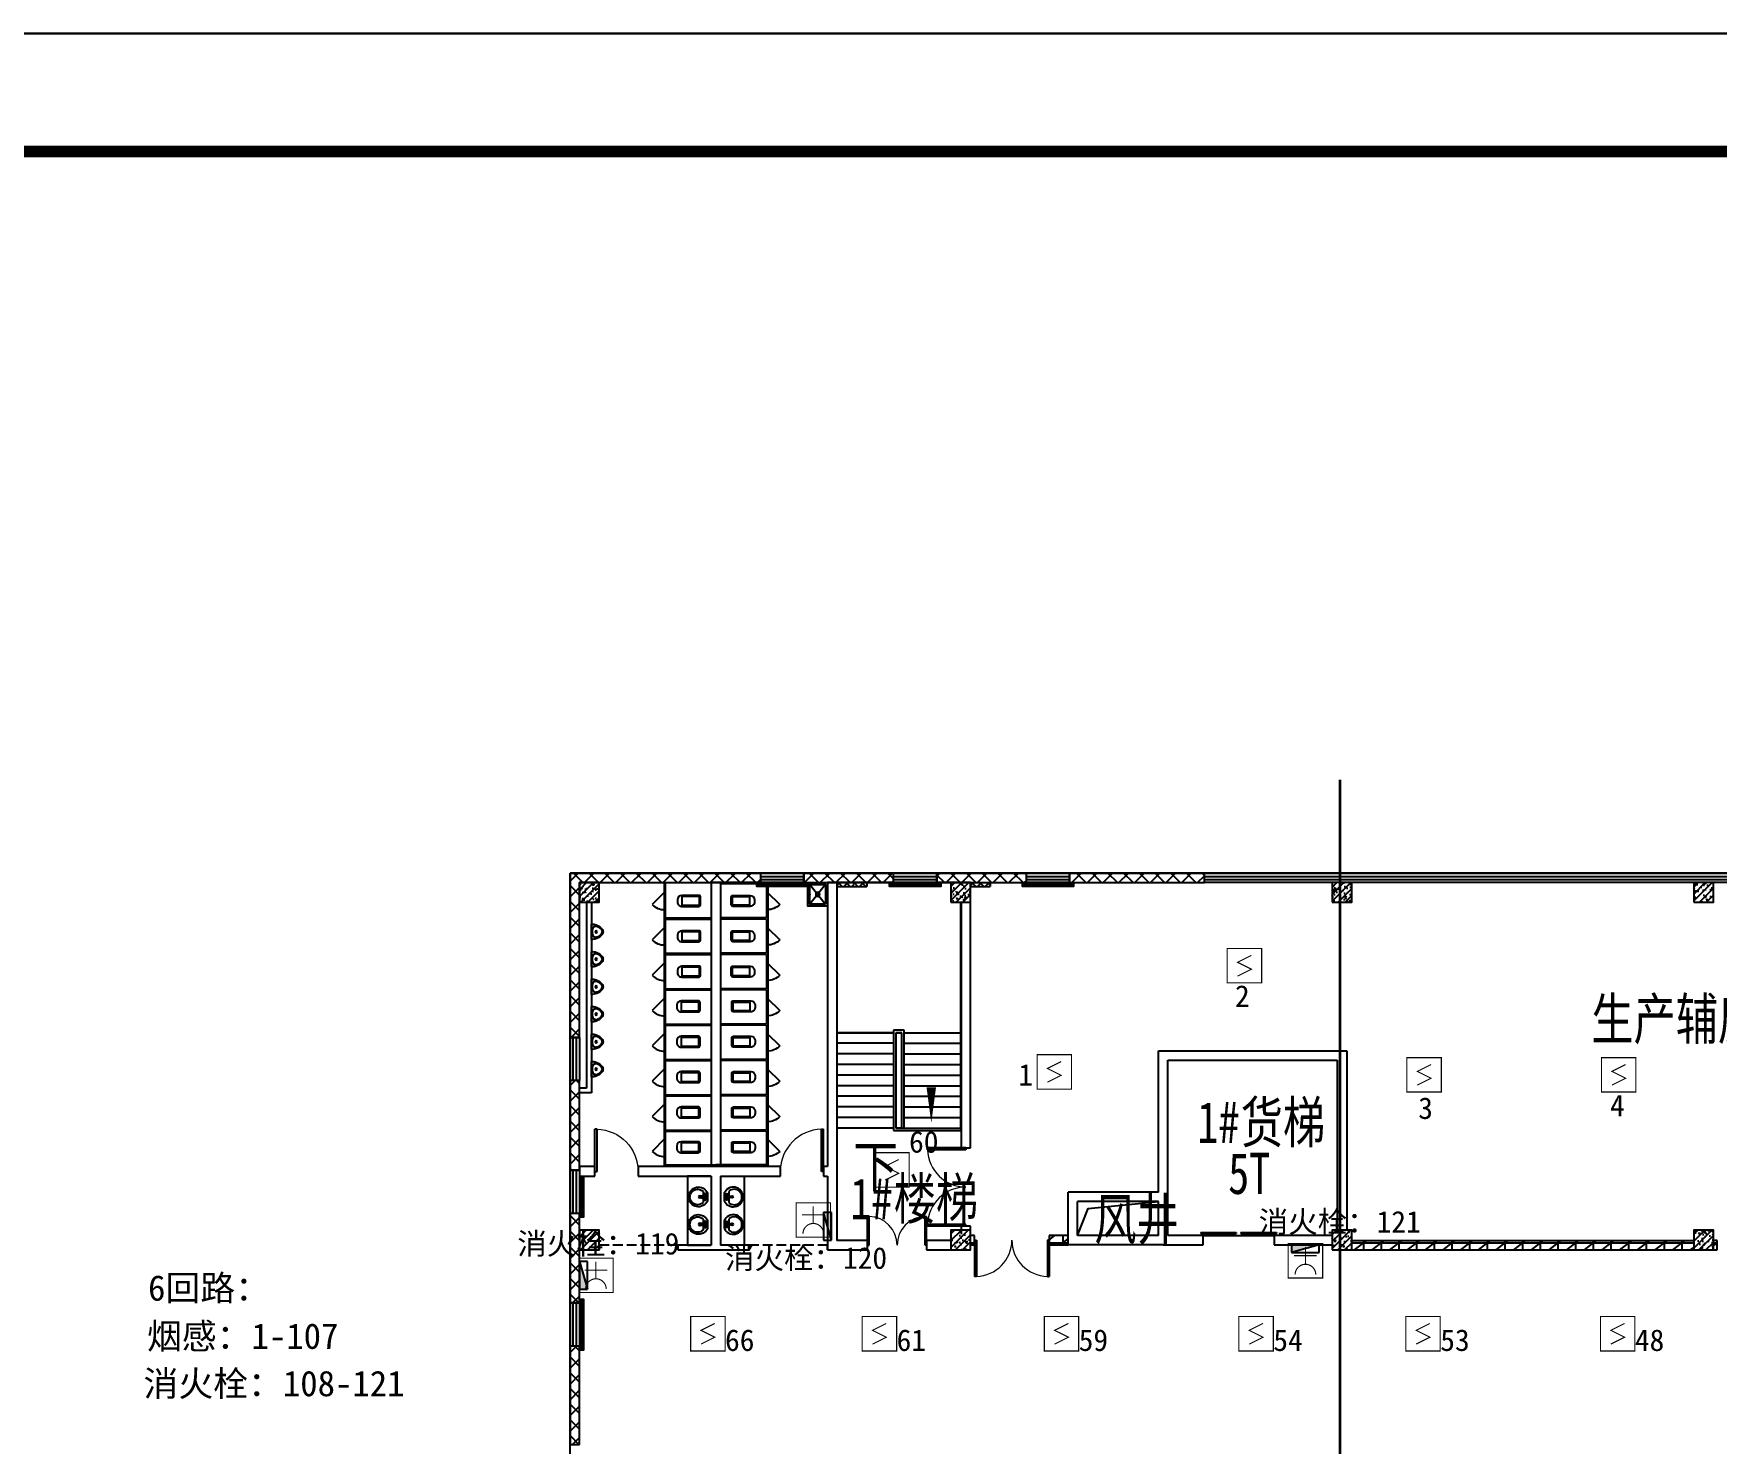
# Model space of a CAD drawing. Header units: millimetres. Extents: x -633009578 to 5705885, y -633235091 to 2571734.
# Drawn here: x 3268531 to 3311370, y 1977300 to 2013212 of the extents above; entities that cross this region are included whole.
import ezdxf
from ezdxf.enums import TextEntityAlignment as Align

# ---------------------------------------------------------------- set-up
doc = ezdxf.new("R2010")
doc.units = ezdxf.units.MM
doc.header["$LTSCALE"] = 1000
doc.header["$MEASUREMENT"] = 0
doc.linetypes.add('DASH', pattern=[0.35, 0.25, -0.1])
doc.layers.get('0').update_dxf_attribs({"color": 9})
for name, color, linetype in [('000000000000电气', 7, 'Continuous'), ('3T_WOOD', 21, 'Continuous'), ('A-COLUM(柱)', 255, 'Continuous'), ('A-DOOR(门）', 4, 'Continuous'), ('A-F-AREA(计算)', 5, 'Continuous'), ('A-FLOR(看线)', 8, 'Continuous'), ('A-HATH(填充)', 8, 'Continuous'), ('A-LM-RAIL(栏杆)', 167, 'Continuous'), ('A-LVTY(厨卫)', 8, 'Continuous'), ('A-OTHER(其它)', 192, 'Continuous'), ('A-STAR(楼梯)', 51, 'Continuous'), ('A-TEXT(房间)', 243, 'Continuous'), ('A-WALL(墙)', 255, 'Continuous'), ('A-WINDOW（窗）', 4, 'Continuous'), ('DIM_SYMB', 3, 'Continuous'), ('EQUIP_消火栓', 7, 'Continuous'), ('PUB_TEXT', 7, 'Continuous'), ('WALL', 9, 'Continuous'), ('设备-消防', 3, 'Continuous'), ('设备-箱柜', 3, 'Continuous'), ('院图签、封面151013$0$PUB_TITLE', 153, 'Continuous'), ('院图签、封面151013$0$图签文字', 4, 'Continuous')]:
    doc.layers.add(name, color=color, linetype=linetype)
doc.styles.add('_TCH', font='simhei.ttf', dxfattribs={"width": 0.75, "bigfont": 'hztxt.shx'})
doc.styles.add('_TCH_DIM', font='simhei.ttf', dxfattribs={"width": 0.8, "bigfont": 'hztxt.shx'})
doc.styles.add('IDQSTYLE', font='simhei.ttf', dxfattribs={"width": 0.707, "bigfont": 'hztxt.shx'})
doc.styles.add('宋体', font='simhei.ttf')
doc.styles.add('院图签、封面151013$0$-宋体', font='simhei.ttf', dxfattribs={"width": 0.8})
pattern_1 = [(0, (849921.4751960391, 677977.5160347573), (0, 350), []), (37.875, (850321.4751960391, 677977.5160347573), (-169.61527734408, 218.0766567528281), []), (90, (850321.4751960391, 677977.5160347573), (-450, 2.755455298081545e-14), [])]
pattern_2 = [(45, (850121.4751960391, 677977.5160347573), (-200.0002033111466, 200.0002033111467), []), (135, (850121.4751960391, 677977.5160347573), (-200.0002033111467, -200.0002033111466), [])]
pattern_3 = [(45, (850021.4751960391, 677977.5160347573), (-100.0001016555733, 100.0001016555733), []), (135, (850021.4751960391, 677977.5160347573), (-100.0001016555733, -100.0001016555733), [])]

# ---------------------------------------------------------------- blocks, each defined once
blk = doc.blocks.new('HC001224')
at = {"color": 0, "linetype": 'Continuous', "const_width": 0.2}
blk.add_lwpolyline([(-3.125, 3.125), (3.125, 3.125), (3.125, -3.125), (-3.125, -3.125)], close=True, dxfattribs=at)
blk.add_lwpolyline([(1.25, 1.875), (-1.25, 0.625), (1.25, -0.625), (-1.25, -1.875)], dxfattribs=at)
at = {"color": 0, "style": 'IDQSTYLE', "width": 0.7}
blk.add_attdef('PSFHATT', (5.125, -3.125), '', height=2.5, dxfattribs=at)
blk = doc.blocks.new('HC001552')
at = {"color": 0, "linetype": 'Continuous', "const_width": 0.2}
blk.add_lwpolyline([(-3.125, 3.125), (3.125, 3.125), (3.125, -3.125), (-3.125, -3.125)], close=True, dxfattribs=at)
blk.add_lwpolyline([(-1.875, 2.5, 0.1989123673796508), (-1.325825214724788, 1.174174785275256, 0.1989123673796632), (-1.010554351787499e-15, 0.625, 0.1989123673796561), (1.325825214724758, 1.174174785275198, 0.1989123673796527), (1.875, 2.5)], format="xyb", dxfattribs=at)
for points in [[(-1.4210854715202e-14, 0.625), (0, -2.5)], [(-2.062500000000007, -0.9375000000000071), (2.062499999999993, -0.9374999999999931)]]:
    blk.add_lwpolyline(points, dxfattribs=at)
at = {"color": 0, "style": 'IDQSTYLE', "width": 0.7}
blk.add_attdef('PSFHATT', (5.125, -3.125), '', height=2.5, dxfattribs=at)
blk = doc.blocks.new('建筑图框_A1')
at = {"layer": '院图签、封面151013$0$PUB_TITLE'}
blk.add_lwpolyline([(0, 0), (84100, 0), (84100, 59400), (0, 59400)], close=True, dxfattribs=at)
at = {"layer": '院图签、封面151013$0$PUB_TITLE', "const_width": 100}
blk.add_lwpolyline([(2500, 1000), (83100, 1000), (83100, 58400), (2500, 58400)], close=True, dxfattribs=at)
at = {"layer": '院图签、封面151013$0$图签文字', "color": 6, "style": '院图签、封面151013$0$-宋体'}
for tag, height, width, p in [('工程主持人', 400, 0.7999999999883585, (79990.91196859907, 29505.93707200652)), ('审定', 400, 0.7999999999883585, (79990.91196859907, 28705.93707200605)), ('审核', 400, 0.7999999999883585, (79990.91196859907, 27905.93707200559)), ('专业负责人', 400, 0.7999999999883585, (79990.91196859907, 27105.93707200512)), ('校对', 400, 0.7999999999883585, (79990.91196859907, 26305.93707200466)), ('设计', 400, 0.7999999999883585, (79990.91196859907, 25505.93707200419)), ('方案设计人', 400, 0.7999999999883585, (79990.91196859907, 24706.79438478127)), ('工程编号', 300, 0.7000000000116415, (81000.00416498398, 8700.424278954277)), ('版次', 300, 0.7000000000116415, (78738.08139540046, 3005.726258059498)), ('日期', 300, 0.7000000000116415, (82038.0813954557, 3000.226258123759)), ('图号', 200, 0.7000000000116415, (82538.08139542397, 2400.075247410685)), ('比例', 300, 0.7000000000116415, (78738.08139537089, 2200.188802679535)), ('图号_X施', 300, 0.7000000000116415, (81538.08139540977, 2200.188802651362)), ('图号_总数', 200, 0.7000000000116415, (82538.08139541186, 2000.075247410219))]:
    blk.add_attdef(tag, text='', height=height, dxfattribs=dict(at, width=width)).set_placement(p, align=Align.MIDDLE_CENTER)
at = {"layer": '院图签、封面151013$0$图签文字', "color": 6, "style": '院图签、封面151013$0$-宋体', "width": 0.7}
for tag, p in [('建设单位_001', (80935.88661794258, 7446.21079580821)), ('工程名称_001', (80933.52706738078, 6045.368099178996)), ('图名_001', (79742.88288308708, 4059.656552180292))]:
    blk.add_attdef(tag, p, '', height=300, dxfattribs=at)
blk = doc.blocks.new('$TwtSys$00000434')
for p, q in [((-0.5, 0.5), (-0.5, -0.5)), ((-0.5, -0.5), (0.5, 0.5)), ((0.5, 0.5), (-0.5, 0.5)), ((0.5, -0.5), (0.5, 0.5)), ((-0.5, -0.5), (0.5, -0.5))]:
    blk.add_line(p, q)
blk.add_solid([(0.5, -0.5), (0.5, 0.5), (-0.5, -0.5)])
blk = doc.blocks.new('G$CD148DACB')
at = {"layer": 'EQUIP_消火栓', "xscale": 700, "yscale": 200, "zscale": 700}
for p, rotation in [((-126989.9999999641, 126348.6759866003), 89.99999499104368), ((-114832.6317871315, 125779.999969387), 179.9999949910437), ((-133200.00003062, 125100.8598015015), 269.9999949910436)]:
    blk.add_blockref('$TwtSys$00000434', p, dxfattribs=dict(at, rotation=rotation))
blk = doc.blocks.new('_LV6')
for p, q in [((-139.7834388052397, -340), (-139.7834388052361, -779.6564289797607)), ((-109.7834388052433, -340), (-109.7834388052397, -769.6564289797607)), ((99.78343880523971, -300), (-99.78343880523971, -300)), ((99.78343880524335, -330), (-99.78343880524335, -330)), ((109.7834388052433, -769.6564289797607), (109.7834388052433, -340)), ((139.7834388052433, -779.6564289797607), (139.7834388052397, -340)), ((139.7834388052433, -769.6564289797607), (-139.7834388052397, -769.6564289797607)), ((-29.78343880523607, -889.6564289797607), (29.78343880524335, -889.6564289797607))]:
    blk.add_line(p, q)
for centre, radius, start, end in [((-99.78343880523971, -340), 40, 90, 180.0000000000002), ((-99.78343880524335, -340), 10, 90, 180.0000000000002), ((99.78343880523971, -340), 40, 2.398081733190338e-13, 90), ((99.78343880524335, -340), 10, 0, 90), ((-29.78343880523607, -779.6564289797607), 110, 180, 270), ((29.78343880524335, -779.6564289797607), 110, 270, 0)]:
    blk.add_arc(centre, radius, start, end)
blk = doc.blocks.new('$plan$00000387')
for points in [[(-195.1053413768082, -0.0007896247711869364), (195.1053413768082, 0.0007896247707321891, -0.056281), (192.2349483853259, -62.07158893748328, -0.051243), (175.2703486377404, -125.5748806645047, -0.047086), (143.6831082538288, -189.724628874892, -0.038643), (109.2489721777902, -237.0609902997553, -0.050944), (77.11679163034205, -267.7759659795192, -0.073316), (36.52038586093977, -290.7338367186967, -0.092337), (0.001018339326947171, -297.5362265440604, -0.092337), (-36.51803354920821, -290.7341323159712, -0.073316), (-77.11462417741222, -267.776590178973, -0.050944), (-109.2474259731857, -237.0618745823472, -0.038643), (-143.6819452275654, -189.7257908973352, -0.047086), (-175.269704824098, -125.5762993672297, -0.051243), (-192.2348186147988, -62.07314493917374, -0.056281)], [(0.0004063761161887669, -146.3291454144546, 0.999985), (0.0002089799604618747, -97.55313528460101, 0.999985)]]:
    blk.add_lwpolyline(points, format="xyb", close=True)
for points in [[(-169.3906686580854, -140.1226315288268, -0.078162), (-170.9980199055512, -114.6377667698976, -0.158684), (-159.1263041735847, -87.15485956814655, -0.087457), (-117.404978437914, -53.84085994681891, -0.073385), (-70.49119853318143, -36.56470876068397, -0.051629), (0.0003042701246158686, -29.26612660759247), (0.0003042701246158686, -29.26612660759247, -0.051629), (70.49149449189827, -36.56413818386, -0.073385), (117.4050415866323, -53.83990962471171, -0.087457), (159.1270096202247, -87.15357250312127, -0.158684), (170.9989478331345, -114.6363836417117, -0.078162), (169.3918028553499, -140.1212604160505)], [(117.0630501052547, -53.65384373908455, -0.099174), (138.5356947175851, -84.86577428893679, -0.110283), (144.8304822659725, -118.461657304113, -0.092873), (136.0170142026468, -157.9354627454745, -0.05733), (119.0399966660161, -187.626263302564, -0.037877), (85.37168024390257, -226.8225566132141, -0.072182), (35.33205354717484, -264.1794573646985, -0.124936), (0.001291311165005027, -273.1480356215775), (0.001291311165005027, -273.1480356215775, -0.124936), (-35.32991617790412, -264.1797433356796, -0.072182), (-85.36984427394054, -226.8232476352587, -0.037877), (-119.0384779452529, -187.6272268447183, -0.05733), (-136.0157358103124, -157.9365637070459, -0.092873), (-144.8298950764129, -118.4628296054302, -0.110283), (-138.5353804395845, -84.8668946738876, -0.099174), (-117.0629874684723, -53.65479130090807)]]:
    blk.add_lwpolyline(points, format="xyb")
blk = doc.blocks.new('$lvtry$00000191')
at = {"color": 0}
for p, q in [((-250, -50, 1e-08), (-39.04344047215272, -218.7652476222793, 1e-08)), ((-250, -450, 1e-08), (-39.04344047215272, -281.2347523777207, 1e-08)), ((39.04344047215272, -218.7652476222793, 1e-08), (250, -50, 1e-08)), ((39.04344047215272, -281.2347523777244, 1e-08), (250, -450, 1e-08))]:
    blk.add_line(p, q, dxfattribs=at)
at = {"color": 0, "elevation": 1e-08}
for points in [[(300, -500), (300, 0), (-300, 0), (-300, -500)], [(250, -450), (250, -50), (-250, -50), (-250, -450)]]:
    blk.add_lwpolyline(points, close=True, dxfattribs=at)
at = {"color": 0}
blk.add_circle((0, -250, 1e-08), 50, dxfattribs=at)
for p in [(0, -50, 1e-08), (0, -250, 1e-08)]:
    blk.add_point(p, dxfattribs=at)
blk = doc.blocks.new('$plan$00001628')
for p, q in [((-20.3236661099927, -1.818989403545856e-12), (20.3236661099927, 0)), ((20.3236661099927, 0), (20.3236661099927, -150.0481350782702)), ((-23.39245275389476, -103.9428290335418), (-143.6423603250569, -103.9428290335418)), ((-20.3236661099927, -150.0481350782702), (-20.3236661099927, -1.818989403545856e-12)), ((20.3236661099927, -150.0481350782702), (-20.3236661099927, -150.0481350782702)), ((136.0209855338053, -103.9428290335418), (23.52693074955823, -103.9428290335418))]:
    blk.add_line(p, q)
blk.add_lwpolyline([(-96.62842091566199, 9.318928566552131, 5.110403953654916), (92.21216199610717, 9.318928566550312)], format="xyb", close=True)
for centre, radius in [((-57.16031093435413, -51.98476159802703), 26.67481176936781), ((0, -190.1098522697775), 27.77136210564822), ((57.16031093435413, -51.98476159802703), 26.67481176936781)]:
    blk.add_circle(centre, radius)
blk.add_arc((-3.810687395625791, -242.5466148261803), 196.885515440561, 135.2526700260475, 44.74732997395247)
blk = doc.blocks.new('$DorLib2D$00000002')
for p, q in [((-0.5, -5.684341886080802e-17), (-0.5000000000000007, 0.4875)), ((-0.4750000000000007, 0.4875), (-0.5000000000000007, 0.4875)), ((-0.475, -2.842170943040401e-17), (-0.4750000000000007, 0.4875)), ((0.475, -2.842170943040401e-17), (0.4750000000000007, 0.4875)), ((0.4750000000000007, 0.4875), (0.5000000000000007, 0.4875)), ((0.5, -5.684341886080802e-17), (0.5000000000000007, 0.4875)), ((-0.5, -5.684341886080802e-17), (-0.475, -2.842170943040401e-17)), ((0.5, -5.684341886080802e-17), (0.475, -2.842170943040401e-17))]:
    blk.add_line(p, q)
at = {"lineweight": 13}
for centre, start, end in [((-0.4875, -4.263256414560601e-17), 0, 88.53071641864632), ((0.4875, -4.263256414560601e-17), 91.4692835813537, 180)]:
    blk.add_arc(centre, 0.4875, start, end, dxfattribs=at)
blk = doc.blocks.new('$TCHSYS$WIN2D')
for p, q in [((-0.5, 0.5), (0.5, 0.5)), ((-0.5, 0.5), (-0.4999999999999999, -0.5)), ((0.5, 0.5), (0.4999999999999998, -0.5)), ((0.5, 0.1666666666666666), (-0.5, 0.1666666666666666)), ((0.5, -0.1666666666666667), (-0.5, -0.1666666666666667)), ((-0.4999999999999999, -0.5), (0.5, -0.5))]:
    blk.add_line(p, q)
blk = doc.blocks.new('$DorLib2D$00000114')
at = {"color": 0}
blk.add_line((0.4999999999999964, 3.552713678800501e-15), (-0.2071067811864751, 0.7071067811864857), dxfattribs=at)
blk.add_arc((0.5000000000013856, -1.154631945610163e-12), 1.000000000001696, 135, 180, dxfattribs=at)
blk = doc.blocks.new('$DorLib2D$00000001')
for p, q in [((0.45, 0.9750000000000001), (0.5000000000000002, 0.9750000000000001)), ((0.45, 0), (0.45, 0.9750000000000001)), ((0.5, 0), (0.5, 0.9750000000000001)), ((0.5, 0), (0.45, 0))]:
    blk.add_line(p, q)
at = {"lineweight": 13}
blk.add_arc((0.475, 0), 0.975, 91.4692835813538, 180, dxfattribs=at)
blk = doc.blocks.new('$DORLIB2D$00000127')
at = {"color": 0}
for points in [[(-0.5333333333328483, 0.7948983154366971), (-0.5333333333328483, 0.690405644187237)], [(-0.03333333333284827, 0.7948983154366971), (-0.5333333333328483, 0.7948983154366971)], [(-0.03333333333284827, 0.7948983154366971), (-0.03333333333284827, 0.690405644187237)], [(0.5333333333328483, 0.7948983154366971), (0.03333333333284827, 0.7948983154366971)], [(0.03333333333284827, 0.7948983154366971), (0.03333333333284827, 0.690405644187237)], [(0.5333333333328483, 0.7948983154366971), (0.5333333333328483, 0.690405644187237)], [(-0.03333333333284827, 0.690405644187237), (-0.5333333333328483, 0.690405644187237)], [(0.5, 0.4999999999999858), (-0.5, 0.4999999999999858)], [(0.5333333333328483, 0.690405644187237), (0.03333333333284827, 0.690405644187237)]]:
    blk.add_lwpolyline(points, dxfattribs=at)
blk = doc.blocks.new('_FZH')
h = blk.add_hatch()
h.set_pattern_fill('钢筋混凝土', color=256, scale=0.1, style=0)
h.set_pattern_definition([(45, (0, 0), (-0.1767766952966369, 0.1767766952966369), []), (50, (0, 0), (0.7172601826007535, -0.06275213498259512), [0.07500000000000001, -0.8250000000000001]), (355, (0, 0), (-0.138751333613, 0.7521921337000119), [0.06, -0.66]), (100.4514, (0.05977168000000001, -0.00522934), (0.5785093817140216, 0.6894395420609536), [0.06374019, -0.701142112]), (46.1842, (0, 0.2), (1.067241048625645, -0.1655190143290181), [0.1125, -1.2375]), (96.6356, (0.088936745, 0.186206693), (0.9346627055487033, 0.9741178709004418), [0.095610288, -1.051713]), (351.1842, (0, 0.2), (0.9346619451336272, 0.9741186009253247), [0.09000000000000001, -0.9900000000000001]), (21, (0.1, 0.15), (0.5969070521184617, -0.4026188906653388), [0.07500000000000001, -0.8250000000000001]), (326, (0.1, 0.15), (0.2433153319215824, 0.7251500450468529), [0.06, -0.66]), (71.4514, (0.149742233, 0.116448394), (0.84022262858149, 0.3225304967099524), [0.06374019, -0.701142112]), (37.50000000000001, (0, 0), (0.01215985531729062, 0.3328938538313115), [0, -0.652, 0, -0.67, 0, -0.6625000000000001]), (7.499999999999999, (0, 0), (0.2630695374421486, 0.3944117118823603), [0, -0.382, 0, -0.637, 0, -0.2525]), (-32.5, (-0.223, 0), (0.533822436172409, -0.02255487173437976), [0, -0.25, 0, -0.78, 0, -1.035]), (-42.5, (-0.323, 0), (0.5831861693423862, 0.1001049823323177), [0, -0.325, 0, -0.518, 0, -0.735])])
h.paths.add_polyline_path([(-0.5, -0.5), (0.5, -0.5), (0.5, 0.5), (-0.5, 0.5)])
blk.add_lwpolyline([(-0.5, -0.5), (0.5, -0.5), (0.5, 0.5), (-0.5, 0.5)], close=True)

msp = doc.modelspace()

# ---------------------------------------------------------------- hatches: boundary and pattern name
at = {"layer": 'A-HATH(填充)'}
h = msp.add_hatch(dxfattribs=at)
h.set_pattern_fill('多孔材料', color=256, scale=100, style=0)
h.set_pattern_definition(pattern_2)
h.paths.add_polyline_path([(3282419.994031752, 1991599.596922422), (3287029.994032506, 1991599.596922418), (3287029.994032506, 1991839.596922426), (3282179.994031752, 1991839.596922422)])
h = msp.add_hatch(dxfattribs=at)
h.set_pattern_fill('多孔材料', color=256, scale=100, style=0)
h.set_pattern_definition(pattern_2)
h.paths.add_polyline_path([(3282179.994031752, 1991839.596922422), (3282179.994031748, 1987659.596921089), (3282419.994031749, 1987659.59692109), (3282419.994031752, 1991599.596922422)])
h = msp.add_hatch(dxfattribs=at)
h.set_pattern_fill('多孔材料', color=256, scale=100, style=0)
h.set_pattern_definition(pattern_2)
h.paths.add_polyline_path([(3288129.994031996, 1991599.596922418), (3290409.994031996, 1991599.596922418), (3290409.994031997, 1991839.596922426), (3288129.994031996, 1991839.596922426)])
h = msp.add_hatch(dxfattribs=at)
h.set_pattern_fill('多孔材料', color=256, scale=100, style=0)
h.set_pattern_definition(pattern_2)
h.paths.add_polyline_path([(3291509.994031996, 1991599.596922418), (3293789.994030979, 1991599.596922418), (3293789.994030979, 1991839.596922426), (3291509.994031997, 1991839.596922426)])
h = msp.add_hatch(dxfattribs=at)
h.set_pattern_fill('多孔材料', color=256, scale=100, style=0)
h.set_pattern_definition(pattern_2)
h.paths.add_polyline_path([(3294889.994030979, 1991599.596922418), (3298319.952049473, 1991599.596922418), (3298319.952049473, 1991839.596922426), (3294889.994030979, 1991839.596922426)])
h = msp.add_hatch(dxfattribs=at)
h.set_pattern_fill('多孔材料', color=256, scale=50, style=0)
h.set_pattern_definition(pattern_3)
h.paths.add_polyline_path([(3288969.994031817, 1991499.596922386), (3289729.994031898, 1991499.596922386), (3289729.994031898, 1991599.596922386), (3288969.994031817, 1991599.596922386)])
h = msp.add_hatch(dxfattribs=at)
h.set_pattern_fill('多孔材料', color=256, scale=50, style=0)
h.set_pattern_definition(pattern_3)
h.paths.add_polyline_path([(3292369.994031765, 1991499.596922668), (3292869.994031793, 1991499.596922668), (3292869.994031793, 1991599.596922668), (3292369.994031765, 1991599.596922668)])
h = msp.add_hatch(dxfattribs=at)
h.set_pattern_fill('多孔材料', color=256, scale=100, style=0)
h.set_pattern_definition(pattern_2)
h.paths.add_polyline_path([(3282179.994031748, 1986559.596921089), (3282179.994031747, 1984279.596920072), (3282419.994031748, 1984279.596920072), (3282419.994031749, 1986559.59692109)])
h = msp.add_hatch(dxfattribs=at)
h.set_pattern_fill('多孔材料', color=256, scale=100, style=0)
h.set_pattern_definition(pattern_2)
h.paths.add_polyline_path([(3282179.994031747, 1983179.596920072), (3282179.994031747, 1980899.596921089), (3282419.994031748, 1980899.59692109), (3282419.994031748, 1983179.596920072)])
h = msp.add_hatch(dxfattribs=at)
h.set_pattern_fill('空心砖', color=256, scale=100, style=0)
h.set_pattern_definition(pattern_1)
h.paths.add_polyline_path([(3292369.994031765, 1982379.596922424), (3292469.994031996, 1982379.59692252), (3292469.994031997, 1982619.596922339), (3292369.994031752, 1982619.596922448)])
h = msp.add_hatch(dxfattribs=at)
h.set_pattern_fill('空心砖', color=256, scale=100, style=0)
h.set_pattern_definition(pattern_1)
h.paths.add_polyline_path([(3294849.99403657, 1982619.596922424), (3294369.994031996, 1982619.59692232), (3294369.994031997, 1982379.59692252), (3294849.99403657, 1982379.596922424)])
h = msp.add_hatch(dxfattribs=at)
h.set_pattern_fill('空心砖', color=256, scale=100, style=0)
h.set_pattern_definition(pattern_1)
h.paths.add_polyline_path([(3310769.994031749, 1982249.596922424), (3310769.994031749, 1982489.596922413), (3302069.994031749, 1982489.596922413), (3302069.994031749, 1982249.596922413)])
h = msp.add_hatch(dxfattribs=at)
h.set_pattern_fill('空心砖', color=256, scale=100, style=0)
h.set_pattern_definition(pattern_1)
h.paths.add_polyline_path([(3311269.994031749, 1982489.596922418), (3311269.994031749, 1982249.596922418), (3311369.994031488, 1982249.596922421), (3311369.994031488, 1982489.596922421)])
h = msp.add_hatch(dxfattribs=at)
h.set_pattern_fill('多孔材料', color=256, scale=100, style=0)
h.set_pattern_definition(pattern_2)
h.paths.add_polyline_path([(3282179.994031747, 1979799.596921089), (3282179.994031747, 1977299.596922615), (3282419.994031748, 1977299.596922615), (3282419.994031748, 1979799.59692109)])

# ---------------------------------------------------------------- linework, layer by layer
at = {"elevation": 2e-08}
msp.add_lwpolyline([(2725055.437121258, 2013211.976810416), (4008204.699681385, 2013211.976810416), (4008204.699681385, 1835011.976810416), (2725055.437121258, 1835011.976810416)], close=True, dxfattribs=at)
at = {"layer": '000000000000电气', "color": 4, "lineweight": 35}
msp.add_line((3301768.505206366, 1994219.961148937), (3301768.505206366, 1964731.936101614), dxfattribs=at)
at = {"layer": 'A-F-AREA(计算)'}
msp.add_lwpolyline([(3282179.971570265, 1991839.59697076), (3416459.971570265, 1991839.59697076), (3416459.971570265, 1855759.59697076), (3282179.971570265, 1855759.59697076)], close=True, dxfattribs=at)
at = {"layer": 'A-FLOR(看线)'}
for points in [[(3288229.994036971, 1991599.596922354), (3288229.994036971, 1991499.596922354), (3286929.994036932, 1991499.596922354), (3286929.994036932, 1991599.596922335)], [(3291609.994036231, 1991599.596922354), (3291609.994036231, 1991499.596922354), (3290309.994036193, 1991499.596922354), (3290309.994036193, 1991599.596922335)], [(3294989.994035492, 1991599.596922354), (3294989.994035492, 1991499.596922354), (3293689.994035454, 1991499.596922354), (3293689.994035454, 1991599.596922335)], [(3282519.994031765, 1984129.59692246), (3282519.994031765, 1983079.596924629), (3282419.994031783, 1983079.596924629)], [(3282419.994031751, 1980999.59692525), (3282519.994031751, 1980999.59692525), (3282519.994031751, 1979699.596925212), (3282419.994031769, 1979699.596925212)]]:
    msp.add_lwpolyline(points, dxfattribs=at)
at = {"layer": 'A-LM-RAIL(栏杆)'}
for points in [[(3288194.994036971, 1991599.596922354), (3288194.994036971, 1991534.596922354), (3286964.994036932, 1991534.596922354), (3286964.994036932, 1991599.596922335)], [(3288164.994036971, 1991599.596922354), (3288164.994036971, 1991564.596922354), (3286994.994036932, 1991564.596922354), (3286994.994036932, 1991599.596922335)], [(3291574.994036231, 1991599.596922354), (3291574.994036231, 1991534.596922354), (3290344.994036193, 1991534.596922354), (3290344.994036193, 1991599.596922335)], [(3291544.994036231, 1991599.596922354), (3291544.994036231, 1991564.596922354), (3290374.994036193, 1991564.596922354), (3290374.994036193, 1991599.596922335)], [(3294954.994035492, 1991599.596922354), (3294954.994035492, 1991534.596922354), (3293724.994035454, 1991534.596922354), (3293724.994035454, 1991599.596922335)], [(3294924.994035492, 1991599.596922354), (3294924.994035492, 1991564.596922354), (3293754.994035454, 1991564.596922354), (3293754.994035454, 1991599.596922335)], [(3282484.994031765, 1984129.59692246), (3282484.994031765, 1983114.596924629), (3282419.994031783, 1983114.596924629)], [(3282454.994031765, 1984129.59692246), (3282454.994031765, 1983144.596924629), (3282419.994031783, 1983144.596924629)], [(3282419.994031751, 1980964.59692525), (3282484.994031751, 1980964.59692525), (3282484.994031751, 1979734.596925212), (3282419.994031769, 1979734.596925212)], [(3282419.994031751, 1980934.59692525), (3282454.994031751, 1980934.59692525), (3282454.994031751, 1979764.596925212), (3282419.994031769, 1979764.596925212)]]:
    msp.add_lwpolyline(points, dxfattribs=at)
at = {"layer": 'A-LVTY(厨卫)'}
for p, q in [((3284569.994031667, 1991584.596922419), (3284569.994031671, 1990684.596922419)), ((3284599.994031667, 1991584.596922419), (3284569.994031667, 1991584.596922419)), ((3284599.994031667, 1991584.596922419), (3284599.994031752, 1990699.596922508)), ((3287209.994031771, 1991599.596922455), (3286009.994031605, 1991599.59692246)), ((3287179.994031772, 1991569.596922458), (3286009.994031605, 1991569.596922462)), ((3287179.994031772, 1991569.596922458), (3287179.994031768, 1990699.59692252)), ((3287209.994031771, 1991599.596922455), (3287209.994031855, 1990684.596922419)), ((3284569.994031671, 1990684.596922419), (3284569.994031675, 1989784.596922419)), ((3284599.994031752, 1990699.596922508), (3285769.994031571, 1990699.596922512)), ((3284599.994031752, 1990669.59692251), (3284599.994031755, 1989799.596922575)), ((3284599.994031752, 1990669.59692251), (3285769.994031571, 1990669.596922514)), ((3287179.994031768, 1990699.59692252), (3286009.99403176, 1990699.596922525)), ((3287179.994031768, 1990669.596922522), (3286009.99403176, 1990669.596922527)), ((3287179.994031768, 1990669.596922522), (3287179.994031765, 1989799.596922588)), ((3287209.994031859, 1990684.596922419), (3287209.994031855, 1989784.596922419)), ((3284569.994031675, 1989784.596922419), (3284569.994031679, 1988884.596922419)), ((3284599.994031755, 1989799.596922575), (3285769.994031759, 1989799.596922579)), ((3284599.994031212, 1989769.596922577), (3284599.994031216, 1988899.596922262)), ((3284599.994031212, 1989769.596922577), (3285769.994031759, 1989769.596922581)), ((3287179.994031765, 1989799.596922588), (3286009.99403176, 1989799.596922592)), ((3287179.994031765, 1989769.596922216), (3286009.99403176, 1989769.59692222)), ((3287179.994031765, 1989769.596922216), (3287179.994031761, 1988899.596922277)), ((3287209.994031855, 1989784.596922419), (3287209.994031851, 1988884.596922419)), ((3284569.994031675, 1988884.596922419), (3284569.994031679, 1987984.596922419)), ((3284599.994031216, 1988899.596922262), (3285769.994031759, 1988899.596922267)), ((3284599.994031759, 1988869.596922639), (3284599.994031763, 1987999.596922322)), ((3284599.994031759, 1988869.596922639), (3285769.994031759, 1988869.596922643)), ((3287179.994031761, 1988899.596922277), (3286009.99403176, 1988899.59692228)), ((3287179.994032303, 1988869.596922278), (3286009.99403176, 1988869.596922283)), ((3287179.994032303, 1988869.596922278), (3287179.994032299, 1987999.596922337)), ((3287209.994031855, 1988884.596922419), (3287209.994031851, 1987984.596922419)), ((3284569.994031675, 1987984.596922419), (3284569.994031679, 1987084.596922419)), ((3284599.994031763, 1987999.596922322), (3285769.99403176, 1987999.596922326)), ((3284599.994031763, 1987969.596922324), (3284599.994031766, 1987099.596922381)), ((3284599.994031763, 1987969.596922324), (3285769.99403176, 1987969.596922328)), ((3287179.994032299, 1987999.596922337), (3286009.99403176, 1987999.596922341)), ((3287179.994031756, 1987969.596922339), (3286009.99403176, 1987969.596922343)), ((3287179.994031756, 1987969.596922339), (3287179.994031752, 1987099.596922396)), ((3287209.994031855, 1987984.596922419), (3287209.994031851, 1987084.596922419)), ((3284569.994031791, 1987084.596922479), (3284569.994031794, 1986184.596922479)), ((3284599.994031766, 1987099.596922381), (3285769.99403176, 1987099.596922385)), ((3284599.994031766, 1987069.596922383), (3284599.99403177, 1986199.59692244)), ((3284599.994031766, 1987069.596922383), (3285769.99403176, 1987069.596922387)), ((3287179.994031752, 1987099.596922396), (3286009.99403205, 1987099.596922401)), ((3287179.994032295, 1987069.596922399), (3286009.99403205, 1987069.596922403)), ((3287179.994032295, 1987069.596922399), (3287179.994032292, 1986199.596922456)), ((3287209.99403197, 1987084.596922479), (3287209.994031967, 1986184.596922479)), ((3284569.994031791, 1986184.596922539), (3284569.994031794, 1985284.596922539)), ((3284599.99403177, 1986199.59692244), (3285769.994031579, 1986199.596922445)), ((3284599.99403177, 1986169.596922442), (3284599.994031774, 1985299.596922499)), ((3284599.99403177, 1986169.596922442), (3285769.994031579, 1986169.596922446)), ((3287179.994032292, 1986199.596922456), (3286009.99403205, 1986199.59692246)), ((3287179.994031749, 1986169.596922458), (3286009.99403205, 1986169.596922462)), ((3287179.994031749, 1986169.596922458), (3287179.994031745, 1985299.596922516)), ((3287209.99403197, 1986184.596922539), (3287209.994031967, 1985284.596922539)), ((3284569.994031684, 1985299.596922404), (3284569.994031778, 1984384.596922559)), ((3284599.994031774, 1985299.596922499), (3285769.994031579, 1985299.596922504)), ((3284599.994031231, 1985269.596922501), (3284599.994031235, 1984414.596922183)), ((3284599.994031231, 1985269.596922501), (3285769.994031579, 1985269.596922505)), ((3287179.994031745, 1985299.596922516), (3286009.99403188, 1985299.59692252)), ((3287179.994031745, 1985269.596922518), (3286009.99403188, 1985269.596922522)), ((3287179.994031745, 1985269.596922518), (3287179.994031741, 1984414.596922575)), ((3287209.994031864, 1985299.596922404), (3287209.994031741, 1984384.596922202)), ((3284569.994031778, 1984384.596922559), (3285889.994031774, 1984384.596922409)), ((3284599.994031235, 1984414.596922183), (3285889.994031774, 1984414.596922409)), ((3287179.994031741, 1984414.596922575), (3285889.994031774, 1984414.596922409)), ((3287209.994031741, 1984384.596922202), (3285889.994031774, 1984384.596922409))]:
    msp.add_line(p, q, dxfattribs=at)
for points in [[(3285769.994031657, 1984129.596922332), (3285169.994031642, 1984129.596922332), (3285169.994031742, 1982369.596922519), (3285769.994031757, 1982369.596922519)], [(3286009.994031893, 1984129.596922332), (3286609.994031909, 1984129.596922332), (3286609.994031792, 1982369.596922561), (3286009.994031777, 1982369.596922561)]]:
    msp.add_lwpolyline(points, dxfattribs=at)
at = {"layer": 'A-OTHER(其它)'}
msp.add_lwpolyline([(3295089.994036772, 1982619.596922378), (3295357.683387902, 1983302.835429139), (3297149.994036617, 1983479.596922412)], dxfattribs=at)
at = {"layer": 'A-STAR(楼梯)'}
for p, q in [((3291869.994031977, 1991599.596922344), (3288969.994031756, 1991599.596922308)), ((3288969.994031756, 1991599.596922308), (3288969.994031756, 1987779.596922308)), ((3292119.994031756, 1987779.596922308), (3292119.994031807, 1991099.596922453)), ((3288969.994031756, 1987779.596922308), (3288969.994031756, 1985349.596922308)), ((3290409.994031724, 1987779.596922453), (3288969.994031756, 1987779.596922308)), ((3288969.994031756, 1987779.596922308), (3290409.994031725, 1987779.596922362)), ((3290679.994031786, 1987839.596922034), (3290409.994031734, 1987839.596922034)), ((3290409.994031734, 1987839.596922034), (3290409.994031734, 1985289.596922325)), ((3290469.994031756, 1987779.596922308), (3290469.994031756, 1985349.596922308)), ((3290619.994031786, 1987779.596922034), (3290469.994031734, 1987779.596922034)), ((3290469.994031734, 1987779.596922034), (3290469.994031734, 1985349.596922325)), ((3290469.994031834, 1987779.596922269), (3290619.994039355, 1987779.596922344)), ((3290619.994031756, 1985349.596922308), (3290619.994031756, 1987779.596922308)), ((3290619.994031756, 1985349.596922308), (3290619.994031786, 1987779.596922034)), ((3290679.994031756, 1985349.596922308), (3290679.994031786, 1987839.596922034)), ((3290679.994031904, 1987779.596922453), (3292119.994031756, 1987779.596922308)), ((3290679.994031905, 1987779.596922344), (3292119.994031756, 1987779.596922308)), ((3292119.994031756, 1985349.596922308), (3292119.994031756, 1987779.596922308)), ((3290409.994031724, 1987509.596922127), (3288969.994031756, 1987509.596922308)), ((3290679.994031901, 1987509.596922453), (3292119.994031756, 1987509.596922308)), ((3290409.994031724, 1987239.596922453), (3288969.994031756, 1987239.596922308)), ((3290409.994031724, 1986969.596922453), (3288969.994031756, 1986969.596922308)), ((3290679.994031899, 1987239.596922127), (3292119.994031756, 1987239.596922308)), ((3290679.994031895, 1986969.596922453), (3292119.994031756, 1986969.596922308)), ((3290409.994031724, 1986699.596922127), (3288969.994031756, 1986699.596922308)), ((3290679.994031891, 1986699.596922127), (3292119.994031756, 1986699.596922308)), ((3290409.994031724, 1986429.596922453), (3288969.994031756, 1986429.596922308)), ((3290409.994031724, 1986159.596922127), (3288969.994031756, 1986159.596922308)), ((3290679.994031888, 1986429.596922453), (3292119.994031756, 1986429.596922308)), ((3290679.994031886, 1986159.596922453), (3292119.994031756, 1986159.596922308)), ((3290409.994031724, 1985889.596922452), (3288969.994031756, 1985889.596922308)), ((3290409.994031724, 1985619.596922453), (3288969.994031756, 1985619.596922308)), ((3290679.994031882, 1985889.596922127), (3292119.994031756, 1985889.596922308)), ((3290679.994031878, 1985619.596922452), (3292119.994031756, 1985619.596922308)), ((3290409.994031724, 1985349.596922127), (3288969.994031756, 1985349.596922308)), ((3290409.994031734, 1985289.596922325), (3292119.994031756, 1985289.596922308)), ((3290469.994031734, 1985349.596922325), (3292119.994031756, 1985349.596922308)), ((3290619.994031756, 1985349.596922308), (3290469.994031756, 1985349.596922308)), ((3290619.994031756, 1985349.596922308), (3290679.994031875, 1985349.596922127)), ((3290619.994031756, 1985349.596922308), (3290679.994031756, 1985349.596922308)), ((3290679.994031875, 1985349.596922127), (3292119.994031756, 1985349.596922308)), ((3292119.994031756, 1985349.596922308), (3292119.994031756, 1985289.596922308))]:
    msp.add_line(p, q, dxfattribs=at)
at = {"layer": 'A-WALL(墙)'}
for p, q in [((3285769.994031571, 1991599.59692246), (3285769.994031765, 1990684.596922424)), ((3286009.994031605, 1991599.59692246), (3285769.994031571, 1991599.59692246)), ((3286009.994031605, 1991599.59692246), (3286009.994031765, 1990684.596922424)), ((3288729.994031818, 1991599.596922425), (3288729.994031752, 1984369.596922448)), ((3288969.994031818, 1991599.596922424), (3288729.994031818, 1991599.596922425)), ((3288969.994031817, 1991599.596922386), (3289729.994031898, 1991599.596922386)), ((3288969.994031817, 1991599.596922386), (3288969.994031817, 1991499.596922386)), ((3288969.994031818, 1991599.596922424), (3288969.994031775, 1984249.596922517)), ((3288969.994031817, 1991499.596922386), (3289729.994031898, 1991499.596922386)), ((3289729.994031898, 1991599.596922386), (3289729.994031898, 1991499.596922386)), ((3292369.994031765, 1991599.596922668), (3292869.994031793, 1991599.596922668)), ((3292369.994031765, 1991499.596922668), (3292869.994031793, 1991499.596922668)), ((3292869.994031793, 1991599.596922668), (3292869.994031793, 1991499.596922668)), ((3282599.992718353, 1991099.596922424), (3282599.992718433, 1986369.596923991)), ((3282719.992718353, 1991099.596922424), (3282719.992718435, 1986249.596924613)), ((3292129.99403173, 1991099.596922453), (3292129.994031771, 1984849.596922615)), ((3292369.994031769, 1984849.596922615), (3292369.994031793, 1991099.596922453)), ((3285769.994031765, 1990684.596922424), (3285769.994031765, 1989784.596922424)), ((3286009.994031765, 1990684.596922424), (3286009.994031765, 1989784.596922424)), ((3285769.994031765, 1989784.596922424), (3285769.994031765, 1988884.596922424)), ((3286009.994031765, 1989784.596922424), (3286009.994031765, 1988884.596922424)), ((3285769.994031765, 1988884.596922424), (3285769.994031765, 1987984.596922424)), ((3286009.994031765, 1988884.596922424), (3286009.994031765, 1987984.596922424)), ((3285769.994031765, 1987984.596922424), (3285769.994031765, 1987084.596922424)), ((3286009.994031765, 1987984.596922424), (3286009.994031765, 1987084.596922424)), ((3285769.994031765, 1987084.596922424), (3285769.994031765, 1986184.596922484)), ((3286009.994031765, 1987084.596922424), (3286009.994031765, 1986184.596922484)), ((3297149.994036824, 1983719.596922315), (3297149.994036824, 1987319.596922328)), ((3297149.994036824, 1987319.596922328), (3301939.994031751, 1987319.596922328)), ((3297389.994036725, 1983599.596922428), (3297389.994036835, 1987079.596922285)), ((3297389.994036835, 1987079.596922285), (3301699.994031852, 1987079.596922285)), ((3301699.994031852, 1987079.596922285), (3301699.994031749, 1982749.596922424)), ((3301939.994031751, 1987319.596922328), (3301939.994031749, 1982749.596922424)), ((3282599.992718433, 1986369.596923991), (3282419.994032069, 1986369.596922401)), ((3282419.994032086, 1986249.596922401), (3282419.994032069, 1986369.596922401)), ((3282719.992718435, 1986249.596924613), (3282419.994032086, 1986249.596922401)), ((3285769.994031765, 1986184.596922484), (3285769.994031765, 1985284.596922544)), ((3286009.994031765, 1986184.596922484), (3286009.994031765, 1985284.596922544)), ((3285769.994031765, 1985284.596922544), (3285769.994031916, 1984414.59692258)), ((3286009.994031765, 1985284.596922544), (3286009.99403188, 1984414.596922579)), ((3292129.994031771, 1984849.596922615), (3292369.994031769, 1984849.596922615)), ((3282809.994031996, 1984369.596922555), (3282419.994031749, 1984369.596922517)), ((3282419.994031749, 1984369.596922517), (3282419.994031749, 1984129.596922517)), ((3282809.994031997, 1984129.596922601), (3282809.994031996, 1984369.596922555)), ((3285889.994031775, 1984369.596922517), (3283909.994031997, 1984369.596922555)), ((3283909.994031997, 1984369.596922555), (3283909.994031997, 1984129.596922614)), ((3287529.994031997, 1984369.596922468), (3285889.994031775, 1984369.596922517)), ((3287529.994031996, 1984129.596922443), (3287529.994031997, 1984369.596922468)), ((3288729.994031752, 1984369.596922448), (3288629.994031996, 1984369.596922442)), ((3288629.994031996, 1984369.596922442), (3288629.994031996, 1984129.596922443)), ((3282419.994031749, 1984129.596922517), (3282809.994031997, 1984129.596922601)), ((3283909.994031997, 1984129.596922614), (3285769.99403176, 1984129.596922556)), ((3285769.99403176, 1984129.596922556), (3285769.994031761, 1982369.596922474)), ((3286009.99403176, 1984129.596922448), (3286009.994031761, 1982369.596922606)), ((3286009.99403176, 1984129.596922448), (3287529.994031996, 1984129.596922443)), ((3288629.994031996, 1984129.596922443), (3288729.994031916, 1984129.596922448)), ((3288729.994031916, 1984129.596922448), (3288729.994031906, 1982369.596922606)), ((3288969.994031775, 1984249.596922517), (3288969.994031635, 1982489.596922517)), ((3297149.994036824, 1983719.596922315), (3294849.994036294, 1983719.596922316)), ((3294849.994036287, 1982379.596922381), (3294849.994036294, 1983719.596922316)), ((3297149.994036665, 1983479.596922528), (3295089.994036295, 1983479.596922528)), ((3295089.994036291, 1982619.596922568), (3295089.994036295, 1983479.596922528)), ((3297149.994036665, 1982619.596922568), (3297149.994036665, 1983479.596922528)), ((3297389.994036664, 1982619.596922447), (3297389.994036725, 1983599.596922428)), ((3292369.994031766, 1982849.596922615), (3292129.994031768, 1982849.596922615)), ((3292129.994031768, 1982849.596922615), (3292129.994031871, 1982749.596922453)), ((3292369.994030108, 1982749.596922453), (3292369.994031766, 1982849.596922615)), ((3292469.994031997, 1982619.596922339), (3292369.994031752, 1982619.596922448)), ((3292469.994031996, 1982379.59692252), (3292469.994031997, 1982619.596922339)), ((3294849.99403657, 1982619.596922424), (3294369.994031996, 1982619.59692232)), ((3294369.994031996, 1982619.59692232), (3294369.994031997, 1982379.59692252)), ((3294849.99403657, 1982379.596922424), (3294849.99403657, 1982619.596922424)), ((3297149.994036665, 1982619.596922568), (3295089.994036291, 1982619.596922568)), ((3298289.994037083, 1982619.59692242), (3297389.994036664, 1982619.596922447)), ((3298289.994037083, 1982379.596922406), (3298289.994037083, 1982619.59692242)), ((3301569.994031977, 1982619.596922422), (3300089.994037083, 1982619.596922411)), ((3300089.994037083, 1982619.596922411), (3300089.994037083, 1982379.596922406)), ((3285769.994031761, 1982369.596922474), (3284919.994031488, 1982369.596922548)), ((3284919.994031488, 1982369.596922548), (3284919.994031488, 1982249.596922474)), ((3284919.994031488, 1982249.596922474), (3285889.994031775, 1982249.596922519)), ((3285889.994031775, 1982249.596922519), (3286729.994031488, 1982249.596922606)), ((3286729.994031489, 1982369.596922654), (3286009.994031761, 1982369.596922606)), ((3286729.994031488, 1982249.596922606), (3286729.994031489, 1982369.596922654)), ((3288729.994031906, 1982369.596922606), (3288729.994031488, 1982249.596922606)), ((3288729.994031488, 1982249.596922606), (3288849.994031765, 1982249.596922519)), ((3288849.994031765, 1982249.596922424), (3289749.994031996, 1982249.596922517)), ((3289749.994031996, 1982489.596922523), (3288969.994031635, 1982489.596922517)), ((3289749.994031996, 1982249.596922517), (3289749.994031996, 1982489.596922523)), ((3291869.994031977, 1982489.596922583), (3291249.994031996, 1982489.596922523)), ((3291249.994031996, 1982489.596922523), (3291249.994031996, 1982249.596922517)), ((3291249.994031996, 1982249.596922517), (3291869.994031977, 1982249.596922661)), ((3292369.994031765, 1982379.596922424), (3292469.994031996, 1982379.59692252)), ((3294369.994031997, 1982379.59692252), (3294849.99403657, 1982379.596922424)), ((3297269.994036725, 1982379.596922424), (3294849.994036287, 1982379.596922381)), ((3297269.994036601, 1982379.596922424), (3298289.994037083, 1982379.596922406)), ((3300089.994037083, 1982379.596922406), (3301569.994031977, 1982379.596922497)), ((3302069.994031749, 1982489.596922413), (3310769.994031977, 1982489.596922392)), ((3302069.994031749, 1982249.596922413), (3310769.994031977, 1982249.596922392)), ((3311369.994031488, 1982489.596922421), (3311269.994031977, 1982489.596922515)), ((3311269.994031977, 1982249.596922337), (3311369.994031488, 1982249.596922421)), ((3311369.994031488, 1982249.596922421), (3311369.994031488, 1982489.596922421))]:
    msp.add_line(p, q, dxfattribs=at)
at = {"layer": 'A-WINDOW（窗）', "linetype": 'DASH'}
for p, q in [((3282919.994031765, 1982369.596922519), (3282919.994031765, 1982249.596922519)), ((3284919.994031765, 1982369.596922519, 800), (3282919.994031765, 1982369.596922519, 800)), ((3284919.994031765, 1982249.596922519), (3284919.994031765, 1982369.596922519)), ((3286729.99403173, 1982369.596922519), (3286729.99403173, 1982249.596922519)), ((3288729.99403173, 1982369.596922519, 800), (3286729.99403173, 1982369.596922519, 800)), ((3288729.99403173, 1982249.596922519), (3288729.99403173, 1982369.596922519))]:
    msp.add_line(p, q, dxfattribs=at)
at = {"layer": 'DIM_SYMB'}
msp.add_lwpolyline([(3289719.994031756, 1985214.596922308, 0, 0, 0), (3289719.994031756, 1989689.596922308, 0, 0, 0), (3291369.994031756, 1989689.596922308, 0, 0, 0), (3291369.994031756, 1985484.596922308, 0, 240.0000000000001, 0), (3291369.994031756, 1986384.596922308, 0, 0, 0)], format="xyseb", dxfattribs=at)
at = {"layer": 'WALL'}
for p, q in [((3287029.994032506, 1991839.596922426), (3282179.994031752, 1991839.596922422)), ((3282179.994031752, 1991839.596922422), (3282179.994031748, 1987659.596921089)), ((3287029.994032506, 1991599.596922418), (3287029.994032506, 1991839.596922426)), ((3290409.994031997, 1991839.596922426), (3288129.994031996, 1991839.596922426)), ((3288129.994031996, 1991839.596922426), (3288129.994031996, 1991599.596922418)), ((3290409.994031996, 1991599.596922418), (3290409.994031997, 1991839.596922426)), ((3293789.994030979, 1991839.596922426), (3291509.994031997, 1991839.596922426)), ((3291509.994031997, 1991839.596922426), (3291509.994031996, 1991599.596922418)), ((3293789.994030979, 1991599.596922418), (3293789.994030979, 1991839.596922426)), ((3298319.952049473, 1991839.596922426), (3294889.994030979, 1991839.596922426)), ((3294889.994030979, 1991839.596922426), (3294889.994030979, 1991599.596922418)), ((3298319.952049473, 1991599.596922418), (3298319.952049473, 1991839.596922426)), ((3282419.994031752, 1991599.596922422), (3287029.994032506, 1991599.596922418)), ((3282419.994031749, 1987659.59692109), (3282419.994031752, 1991599.596922422)), ((3288129.994031996, 1991599.596922418), (3290409.994031996, 1991599.596922418)), ((3291509.994031996, 1991599.596922418), (3293789.994030979, 1991599.596922418)), ((3294889.994030979, 1991599.596922418), (3298319.952049473, 1991599.596922418)), ((3282179.994031748, 1987659.596921089), (3282419.994031749, 1987659.59692109)), ((3282179.994031748, 1986559.596921089), (3282179.994031747, 1984279.596920072)), ((3282419.994031749, 1986559.59692109), (3282179.994031748, 1986559.596921089)), ((3282419.994031748, 1984279.596920072), (3282419.994031749, 1986559.59692109)), ((3282179.994031747, 1984279.596920072), (3282419.994031748, 1984279.596920072)), ((3282179.994031747, 1983179.596920072), (3282179.994031747, 1980899.596921089)), ((3282419.994031748, 1983179.596920072), (3282179.994031747, 1983179.596920072)), ((3282419.994031748, 1980899.59692109), (3282419.994031748, 1983179.596920072)), ((3282179.994031747, 1980899.596921089), (3282419.994031748, 1980899.59692109)), ((3282179.994031747, 1979799.596921089), (3282179.994031747, 1977299.596922615)), ((3282419.994031748, 1979799.59692109), (3282179.994031747, 1979799.596921089)), ((3282419.994031748, 1977299.596922615), (3282419.994031748, 1979799.59692109)), ((3282179.994031747, 1977299.596922615), (3282419.994031748, 1977299.596922615))]:
    msp.add_line(p, q, dxfattribs=at)

# ---------------------------------------------------------------- block references
at = {"layer": '3T_WOOD'}
msp.add_blockref('G$CD148DACB', (3415719.994031765, 1856499.596922423), dxfattribs=at)
at = {"layer": 'A-COLUM(柱)', "xscale": 500, "yscale": 500, "zscale": 500}
for p in [(3282669.994031765, 1991349.596922424), (3292119.994031765, 1991349.596922424), (3301819.994031749, 1991349.596922424), (3311019.994031749, 1991349.596922424), (3282669.994031765, 1982499.596922424), (3292119.994031765, 1982499.596922424), (3301819.994031749, 1982499.596922424), (3311019.994031749, 1982499.596922424)]:
    msp.add_blockref('_FZH', p, dxfattribs=at)
at = {"layer": 'A-DOOR(门）'}
for name, p, xscale, yscale, zscale in [('$DorLib2D$00000001', (3283359.994031779, 1984249.596922517), -1100, 1100, 1100), ('$DORLIB2D$00000127', (3299189.99403694, 1982499.596922424), -1800, 240, 1800)]:
    msp.add_blockref(name, p, dxfattribs=dict(at, xscale=xscale, yscale=yscale, zscale=zscale))
at = {"layer": 'A-DOOR(门）', "extrusion": (0, 0, -1)}
for name, p, xscale, yscale, zscale in [('$DorLib2D$00000001', (-3288079.994031765, 1984249.596922517), -1100, 1100, 1100), ('$DorLib2D$00000002', (-3290499.994032016, 1982369.596922424), -1500, 1500, 1500)]:
    msp.add_blockref(name, p, dxfattribs=dict(at, xscale=xscale, yscale=yscale, zscale=zscale))
at = {"layer": 'A-DOOR(门）', "extrusion": (0, 0, -1), "xscale": -2000, "yscale": 2000, "zscale": 2000, "rotation": 270}
msp.add_blockref('$DorLib2D$00000002', (-3292249.994031765, 1983849.596922424), dxfattribs=at)
at = {"layer": 'A-DOOR(门）', "xscale": 1900, "yscale": 1900, "zscale": 1900, "rotation": 180}
msp.add_blockref('$DorLib2D$00000002', (3293419.99403178, 1982499.596922424), dxfattribs=at)
at = {"layer": 'A-LVTY(厨卫)', "yscale": 450, "zscale": 100}
for p, xscale, rotation in [((3284584.994031666, 1991134.59692242), 450, 89.99999999978503), ((3287194.99403186, 1991134.59692242), -450, 269.999999999785), ((3284584.99403167, 1990234.59692242), 450, 89.99999999978503), ((3287194.99403186, 1990234.59692242), -450, 269.999999999785), ((3284584.994031673, 1989334.59692242), 450, 89.99999999978503), ((3287194.994031856, 1989334.59692242), -450, 269.999999999785), ((3284584.994031677, 1988434.596922419), 450, 89.99999999978503), ((3287194.994031853, 1988434.596922419), -450, 269.999999999785), ((3284584.994031677, 1987534.596922419), 450, 89.99999999978503), ((3287194.994031853, 1987534.596922419), -450, 269.999999999785), ((3284584.994031793, 1986634.596922479), 450, 89.99999999978503), ((3287194.994031969, 1986634.596922479), -450, 269.999999999785), ((3284584.994031793, 1985734.596922539), 450, 89.99999999978503), ((3287194.994031969, 1985734.596922539), -450, 269.999999999785), ((3284584.994031686, 1984849.596922404), 450, 89.99999999978503), ((3287194.994031862, 1984849.596922404), -450, 269.999999999785)]:
    msp.add_blockref('$DorLib2D$00000114', p, dxfattribs=dict(at, xscale=xscale, rotation=rotation))
at = {"layer": 'A-LVTY(厨卫)'}
for name, p, rotation in [('_LV6', (3285799.995014712, 1991134.596922525), 269.9999999999999), ('$plan$00000387', (3282719.992964532, 1990349.596980569), 90.00000000000001), ('_LV6', (3285799.995014716, 1990234.596922525), 269.9999999999999), ('$plan$00000387', (3282719.992964532, 1989649.596980569), 90.00000000000001), ('_LV6', (3285799.99501472, 1989334.596922525), 269.9999999999999), ('$plan$00000387', (3282719.992964532, 1988949.596980569), 90.00000000000001), ('$plan$00000387', (3282719.992964532, 1988249.596980569), 90.00000000000001), ('_LV6', (3285784.995014768, 1988449.596922476), 269.9999999999999), ('$plan$00000387', (3282719.992964532, 1987549.596980569), 90.00000000000001), ('_LV6', (3285784.995014768, 1987549.596922476), 269.9999999999999), ('$plan$00000387', (3282719.992964532, 1986849.596980569), 90.00000000000001), ('_LV6', (3285784.995014884, 1986649.596922536), 269.9999999999999), ('_LV6', (3285784.995014884, 1985749.596922596), 269.9999999999999), ('_LV6', (3285784.995014777, 1984864.596922461), 269.9999999999999), ('$plan$00001628', (3286111.782231869, 1983599.596922425), 90.00000000000001), ('$plan$00001628', (3286111.782231869, 1982899.596922425), 90.00000000000001)]:
    msp.add_blockref(name, p, dxfattribs=dict(at, rotation=rotation))
at = {"layer": 'A-LVTY(厨卫)', "xscale": -1}
for name, p, rotation in [('_LV6', (3285979.993048813, 1991134.596922525), 90.00000000000006), ('$lvtry$00000191', (3288229.994031818, 1991299.596922422, -1e-08), 89.99999999999999), ('_LV6', (3285979.993048813, 1990234.596922525), 90.00000000000006), ('_LV6', (3285979.993048809, 1989334.596922525), 90.00000000000006), ('_LV6', (3285994.993048761, 1988449.596922476), 90.00000000000006), ('_LV6', (3285994.993048761, 1987549.596922476), 90.00000000000006), ('_LV6', (3285994.993048877, 1986649.596922536), 90.00000000000006), ('_LV6', (3285994.993048877, 1985749.596922596), 90.00000000000006), ('_LV6', (3285994.99304877, 1984864.596922461), 90.00000000000006), ('$plan$00001628', (3285668.205831673, 1983599.596922425), 270), ('$plan$00001628', (3285668.205831673, 1982899.596922425), 270)]:
    msp.add_blockref(name, p, dxfattribs=dict(at, rotation=rotation))
at = {"layer": 'A-WINDOW（窗）', "extrusion": (0, 0, -1), "yscale": 240, "rotation": 180}
for p, xscale, zscale in [((-3287579.994032401, 1991719.596922424), -1100, 1100), ((-3290959.994031662, 1991719.596922424), -1100, 1100), ((-3294339.994030922, 1991719.596922424), -1100, 1100), ((-3323319.973041228, 1991719.596922424), -50000.04198255227, 50000.04198255227)]:
    msp.add_blockref('$TCHSYS$WIN2D', p, dxfattribs=dict(at, xscale=xscale, zscale=zscale))
at = {"layer": 'A-WINDOW（窗）', "xscale": 1100, "yscale": 240, "zscale": 1100, "rotation": 270}
for p in [(3282299.994031749, 1987109.596920837), (3282299.994031749, 1983729.596920099), (3282299.994031749, 1980349.596920836)]:
    msp.add_blockref('$TCHSYS$WIN2D', p, dxfattribs=at)
at = {"layer": '设备-消防', "xscale": 140, "yscale": 140, "zscale": 140, "rotation": 180}
for name, p in [('HC001224', (3299338.5, 1989483)), ('HC001224', (3294498.471814688, 1986781.01603476)), ('HC001224', (3303909.971814688, 1986706.212046199)), ('HC001224', (3308861.767846846, 1986706.212046199)), ('HC001224', (3290367.471814688, 1984287.01603476)), ('HC001552', (3288366.847736684, 1983010.120336632)), ('HC001552', (3300890.442177311, 1981971)), ('HC001552', (3282836.847736684, 1981601.120336632)), ('HC001224', (3285684.971814688, 1980114.212046199)), ('HC001224', (3290050.267846846, 1980114.212046199)), ('HC001224', (3294682.971814688, 1980114.212046199)), ('HC001224', (3299634.767846846, 1980114.212046199)), ('HC001224', (3303882.971814688, 1980114.212046199)), ('HC001224', (3308834.767846846, 1980114.212046199))]:
    msp.add_blockref(name, p, dxfattribs=at)
at = {"layer": '设备-箱柜', "xscale": 3, "yscale": 3}
msp.add_blockref('建筑图框_A1', (3229655.437121258, 1835011.976810416, 4.000000000000001e-08), dxfattribs=at)

# ---------------------------------------------------------------- texts
at = {"layer": '000000000000电气', "color": 1, "style": '宋体'}
for s, p in [('2', (3299097.19543507, 1988437.457745298)), ('1', (3293585.026238243, 1986433.032582816)), ('3', (3303759.662660844, 1985583.330611763)), ('4', (3308640.002186887, 1985648.692301844)), ('60', (3290804.971814688, 1984724.51603476)), ('66', (3286122.471814688, 1979676.712046199)), ('61', (3290487.767846846, 1979676.712046199)), ('59', (3295120.471814688, 1979676.712046199)), ('54', (3300072.267846846, 1979676.712046199)), ('53', (3304320.471814688, 1979676.712046199)), ('48', (3309272.267846846, 1979676.712046199))]:
    msp.add_text(s, height=550, dxfattribs=at).set_placement(p)
at = {"layer": '000000000000电气', "color": 4, "style": '宋体'}
for s, p in [('消火栓：121', (3299699.994036939, 1982690.372518129)), ('消火栓：119', (3280836.435479812, 1982133.618865733)), ('消火栓：120', (3286122.017484376, 1981768.682762761))]:
    msp.add_text(s, height=550, dxfattribs=at).set_placement(p)
at = {"layer": '000000000000电气', "color": 0, "lineweight": 35, "style": '宋体'}
for s, p in [('6回路：', (3271441.704179354, 1980956.264015929)), ('烟感：1-107', (3271413.574061467, 1979729.427906086)), ('消火栓：108-121', (3271325.113266829, 1978524.084761919))]:
    msp.add_text(s, height=650, dxfattribs=at).set_placement(p)
at = {"layer": 'A-TEXT(房间)', "style": '_TCH', "width": 0.75}
for s, p in [('生产辅房1', (3308164.52394223, 1987604.799198878)), ('货梯', (3299242.778121329, 1984973.519775303)), ('1#', (3298140.278121329, 1984973.519775303)), ('5T', (3298924.536560491, 1983673.255481535)), ('1#', (3289311.164713774, 1983027.706433261)), ('楼梯', (3290413.664713774, 1983027.706433261)), ('风井', (3295518.843630618, 1982508.715423603))]:
    msp.add_text(s, height=1050, dxfattribs=at).set_placement(p)
at = {"layer": 'PUB_TEXT', "style": '_TCH_DIM', "width": 0.8}
msp.add_text('下', height=1050, dxfattribs=at).set_placement((3289379.364110496, 1983849.596922308))

doc.saveas('drawing.dxf')
